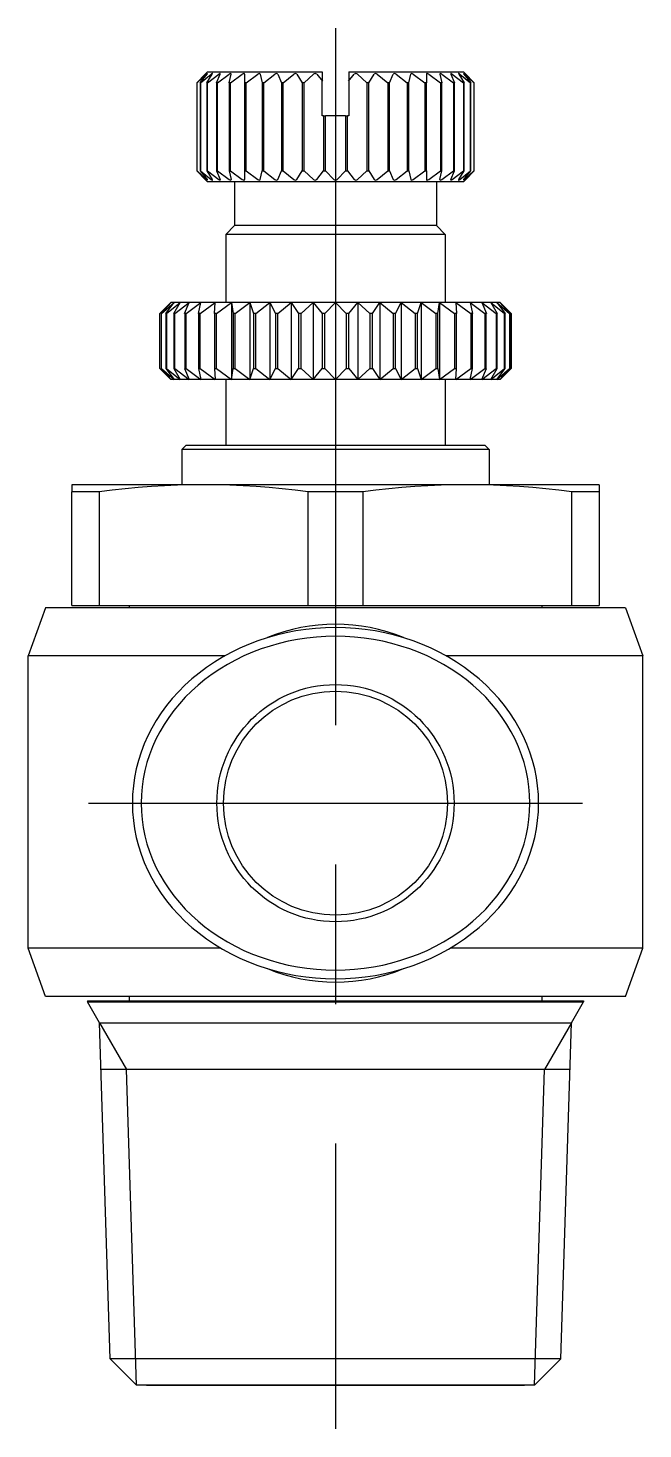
# Model space of a CAD drawing. Extents: x -121 to 14, y -51 to 35.
# Drawn here: x -14 to 14, y -28.5 to 35.3 of the extents above; entities that cross this region are included whole.
import ezdxf

# ---------------------------------------------------------------- set-up
doc = ezdxf.new("R2010")
doc.units = 0
doc.linetypes.add('CENTER', pattern=[50.8, 31.75, -6.35, 6.35, -6.35])
doc.layers.get('0').update_dxf_attribs({"linetype": 'CONTINUOUS'})
doc.layers.add('CENTER', color=1, linetype='CENTER')

msp = doc.modelspace()

# ---------------------------------------------------------------- linework, layer by layer
at = {"color": 7, "linetype": 'CONTINUOUS'}
for p, q in [((-6.31, 32.801), (-5.93, 33.196)), ((-6.303, 32.801), (-5.868, 33.196)), ((-6.162, 32.801), (-5.846, 33.196)), ((-6.14, 32.801), (-5.662, 33.196)), ((-5.825, 33.3), (-5.93, 33.196)), ((-5.862, 32.8), (-5.618, 33.196)), ((-5.827, 32.801), (-5.316, 33.196)), ((-5.825, 33.3), (-0.6, 33.3)), ((-5.417, 32.8), (-5.252, 33.196)), ((-5.37, 32.801), (-4.839, 33.197)), ((-4.84, 32.8), (-4.756, 33.195)), ((-4.78, 32.801), (-4.244, 33.197)), ((-4.143, 33.195), (-4.143, 32.8)), ((-4.073, 32.801), (-3.543, 33.197)), ((-3.428, 33.195), (-3.344, 32.8)), ((-3.266, 32.801), (-2.756, 33.196)), ((-2.628, 33.196), (-2.462, 32.8)), ((-2.379, 32.801), (-1.9, 33.196)), ((-1.764, 33.196), (-1.521, 32.8)), ((-1.433, 32.801), (-0.998, 33.196)), ((-0.857, 33.196), (-0.599, 32.875)), ((-0.6, 33.3), (-0.6, 32.874)), ((0.599, 32.875), (0.857, 33.196)), ((0.6, 33.3), (5.825, 33.3)), ((0.6, 33.3), (0.6, 32.874)), ((0.998, 33.196), (1.433, 32.801)), ((1.521, 32.8), (1.764, 33.196)), ((1.9, 33.196), (2.379, 32.801)), ((2.462, 32.8), (2.628, 33.196)), ((2.756, 33.196), (3.266, 32.801)), ((3.344, 32.8), (3.428, 33.195)), ((3.543, 33.197), (4.073, 32.801)), ((4.143, 33.195), (4.143, 32.8)), ((4.244, 33.197), (4.78, 32.801)), ((4.756, 33.195), (4.84, 32.8)), ((4.839, 33.197), (5.37, 32.801)), ((5.252, 33.196), (5.417, 32.8)), ((5.316, 33.196), (5.827, 32.801)), ((5.618, 33.196), (5.862, 32.8)), ((5.663, 33.196), (6.14, 32.801)), ((5.825, 33.3), (5.9, 33.225)), ((5.846, 33.196), (6.162, 32.801)), ((5.868, 33.196), (6.303, 32.801)), ((5.9, 33.225), (6.31, 32.801)), ((-6.309, 32.8), (-6.309, 28.8)), ((-6.302, 32.8), (-6.309, 32.8)), ((-6.302, 28.8), (-6.302, 32.8)), ((-6.161, 32.8), (-6.161, 28.8)), ((-6.139, 32.8), (-6.161, 32.8)), ((-6.139, 28.8), (-6.139, 32.8)), ((-5.861, 32.8), (-5.861, 28.8)), ((-5.826, 32.8), (-5.861, 32.8)), ((-5.826, 28.8), (-5.826, 32.8)), ((-5.417, 32.8), (-5.417, 28.8)), ((-5.369, 32.8), (-5.417, 32.8)), ((-5.369, 28.8), (-5.369, 32.8)), ((-4.839, 32.8), (-4.839, 28.8)), ((-4.78, 32.8), (-4.839, 32.8)), ((-4.78, 28.8), (-4.78, 32.8)), ((-4.143, 32.8), (-4.143, 28.8)), ((-4.073, 32.8), (-4.143, 32.8)), ((-4.073, 28.8), (-4.073, 32.8)), ((-3.344, 32.8), (-3.344, 28.8)), ((-3.265, 32.8), (-3.344, 32.8)), ((-3.265, 28.8), (-3.265, 32.8)), ((-2.463, 32.8), (-2.463, 28.8)), ((-2.378, 32.8), (-2.463, 32.8)), ((-2.378, 28.8), (-2.378, 32.8)), ((-1.521, 32.8), (-1.521, 28.8)), ((-1.432, 32.8), (-1.521, 32.8)), ((-1.432, 28.8), (-1.432, 32.8)), ((-0.6, 31.3), (-0.6, 32.874)), ((0.6, 32.874), (0.6, 31.3)), ((1.432, 32.8), (1.432, 28.8)), ((1.521, 32.8), (1.432, 32.8)), ((1.521, 28.8), (1.521, 32.8)), ((2.378, 32.8), (2.378, 28.8)), ((2.463, 32.8), (2.378, 32.8)), ((2.463, 28.8), (2.463, 32.8)), ((3.265, 32.8), (3.265, 28.8)), ((3.344, 32.8), (3.265, 32.8)), ((3.344, 28.8), (3.344, 32.8)), ((4.073, 32.8), (4.073, 28.8)), ((4.143, 32.8), (4.073, 32.8)), ((4.143, 28.8), (4.143, 32.8)), ((4.78, 32.8), (4.78, 28.8)), ((4.839, 32.8), (4.78, 32.8)), ((4.839, 28.8), (4.839, 32.8)), ((5.369, 32.8), (5.369, 28.8)), ((5.417, 32.8), (5.369, 32.8)), ((5.417, 28.8), (5.417, 32.8)), ((5.826, 32.8), (5.826, 28.8)), ((5.861, 32.8), (5.826, 32.8)), ((5.861, 28.8), (5.861, 32.8)), ((6.139, 32.8), (6.139, 28.8)), ((6.161, 32.8), (6.139, 32.8)), ((6.161, 28.8), (6.161, 32.8)), ((6.302, 32.8), (6.302, 28.8)), ((6.309, 32.8), (6.302, 32.8)), ((6.309, 28.8), (6.309, 32.8)), ((-0.542, 31.3), (-0.6, 31.3)), ((-0.542, 31.3), (-0.542, 28.8)), ((-0.542, 31.3), (-0.45, 31.3)), ((-0.071, 31.3), (-0.45, 31.3)), ((-0.45, 28.8), (-0.45, 31.3)), ((0.071, 31.3), (-0.071, 31.3)), ((0.45, 31.3), (0.071, 31.3)), ((0.45, 31.3), (0.45, 28.8)), ((0.45, 31.3), (0.542, 31.3)), ((0.6, 31.3), (0.542, 31.3)), ((0.542, 28.8), (0.542, 31.3)), ((-6.31, 28.799), (-5.93, 28.404)), ((-6.309, 28.8), (-6.302, 28.8)), ((-6.303, 28.799), (-5.868, 28.404)), ((-6.162, 28.799), (-5.846, 28.404)), ((-6.161, 28.8), (-6.139, 28.8)), ((-6.14, 28.799), (-5.662, 28.404)), ((-5.862, 28.8), (-5.618, 28.404)), ((-5.861, 28.8), (-5.826, 28.8)), ((-5.827, 28.799), (-5.316, 28.404)), ((-5.417, 28.8), (-5.252, 28.404)), ((-5.417, 28.8), (-5.369, 28.8)), ((-5.37, 28.799), (-4.839, 28.403)), ((-4.84, 28.8), (-4.756, 28.405)), ((-4.839, 28.8), (-4.78, 28.8)), ((-4.78, 28.799), (-4.244, 28.403)), ((-4.143, 28.8), (-4.143, 28.405)), ((-4.143, 28.8), (-4.073, 28.8)), ((-4.073, 28.799), (-3.543, 28.403)), ((-3.428, 28.405), (-3.344, 28.8)), ((-3.344, 28.8), (-3.265, 28.8)), ((-3.266, 28.799), (-2.756, 28.404)), ((-2.628, 28.404), (-2.462, 28.8)), ((-2.463, 28.8), (-2.378, 28.8)), ((-2.379, 28.799), (-1.9, 28.404)), ((-1.764, 28.404), (-1.521, 28.8)), ((-1.521, 28.8), (-1.432, 28.8)), ((-1.433, 28.799), (-0.998, 28.404)), ((-0.857, 28.404), (-0.541, 28.799)), ((-0.542, 28.8), (-0.45, 28.8)), ((-0.451, 28.799), (-0.072, 28.404)), ((0.072, 28.404), (0.451, 28.799)), ((0.45, 28.8), (0.542, 28.8)), ((0.541, 28.799), (0.857, 28.404)), ((0.998, 28.404), (1.433, 28.799)), ((1.432, 28.8), (1.521, 28.8)), ((1.521, 28.8), (1.764, 28.404)), ((1.9, 28.404), (2.379, 28.799)), ((2.378, 28.8), (2.463, 28.8)), ((2.462, 28.8), (2.628, 28.404)), ((2.756, 28.404), (3.266, 28.799)), ((3.265, 28.8), (3.344, 28.8)), ((3.344, 28.8), (3.428, 28.405)), ((3.543, 28.403), (4.073, 28.799)), ((4.073, 28.8), (4.143, 28.8)), ((4.143, 28.8), (4.143, 28.405)), ((4.244, 28.403), (4.78, 28.799)), ((4.756, 28.405), (4.84, 28.8)), ((4.78, 28.8), (4.839, 28.8)), ((4.839, 28.403), (5.37, 28.799)), ((5.252, 28.404), (5.417, 28.8)), ((5.316, 28.404), (5.827, 28.799)), ((5.369, 28.8), (5.417, 28.8)), ((5.618, 28.404), (5.862, 28.8)), ((5.662, 28.404), (6.14, 28.799)), ((5.826, 28.8), (5.861, 28.8)), ((5.846, 28.404), (6.162, 28.799)), ((5.868, 28.404), (6.303, 28.799)), ((5.93, 28.404), (6.31, 28.799)), ((6.139, 28.8), (6.161, 28.8)), ((6.302, 28.8), (6.309, 28.8)), ((-5.93, 28.404), (-5.9, 28.375)), ((-5.825, 28.3), (-5.9, 28.375)), ((5.825, 28.3), (-5.825, 28.3)), ((-4.6, 28.3), (-4.6, 26.3)), ((4.6, 28.3), (4.6, 26.3)), ((5.825, 28.3), (5.9, 28.375)), ((5.9, 28.375), (5.929, 28.405)), ((-4.6, 26.3), (-5, 25.9)), ((4.6, 26.3), (-4.6, 26.3)), ((4.6, 26.3), (5, 25.9)), ((5, 25.9), (-5, 25.9)), ((-5, 25.9), (-5, 22.8)), ((5, 25.9), (5, 22.8)), ((-8.001, 22.301), (-7.484, 22.801)), ((-7.5, 22.8), (-8, 22.3)), ((-7.935, 22.301), (-7.484, 22.801)), ((-7.918, 22.301), (-7.344, 22.801)), ((-7.721, 22.301), (-7.344, 22.801)), ((-7.688, 22.301), (-7.068, 22.802)), ((7.5, 22.8), (-7.5, 22.8)), ((-7.363, 22.301), (-7.068, 22.801)), ((-7.314, 22.301), (-6.66, 22.802)), ((-6.868, 22.3), (-6.66, 22.8)), ((-6.805, 22.301), (-6.128, 22.802)), ((-6.244, 22.3), (-6.128, 22.8)), ((-6.168, 22.301), (-5.482, 22.802)), ((-5.505, 22.3), (-5.481, 22.8)), ((-5.417, 22.301), (-4.734, 22.802)), ((-4.733, 22.8), (-4.733, 19.3)), ((-4.733, 22.8), (-4.663, 22.3)), ((-4.565, 22.301), (-3.898, 22.802)), ((-3.897, 22.8), (-3.897, 19.3)), ((-3.896, 22.8), (-3.734, 22.3)), ((-3.628, 22.301), (-2.989, 22.802)), ((-2.988, 22.8), (-2.988, 19.3)), ((-2.987, 22.801), (-2.735, 22.3)), ((-2.623, 22.301), (-2.025, 22.801)), ((-2.023, 22.8), (-2.023, 19.3)), ((-2.022, 22.801), (-1.686, 22.301)), ((-1.569, 22.301), (-1.023, 22.801)), ((-1.021, 22.8), (-1.021, 19.3)), ((-1.02, 22.801), (-0.605, 22.301)), ((-0.486, 22.301), (-0.001, 22.801)), ((0, 22.8), (0, 19.3)), ((0.001, 22.801), (0.486, 22.301)), ((0.605, 22.301), (1.02, 22.801)), ((1.021, 22.8), (1.021, 19.3)), ((1.023, 22.801), (1.569, 22.301)), ((1.686, 22.301), (2.022, 22.801)), ((2.023, 22.8), (2.023, 19.3)), ((2.025, 22.801), (2.623, 22.301)), ((2.735, 22.3), (2.987, 22.801)), ((2.988, 22.8), (2.988, 19.3)), ((2.989, 22.802), (3.628, 22.301)), ((3.734, 22.3), (3.896, 22.8)), ((3.897, 22.8), (3.897, 19.3)), ((3.898, 22.802), (4.565, 22.301)), ((4.663, 22.3), (4.733, 22.8)), ((4.733, 22.8), (4.733, 19.3)), ((4.734, 22.802), (5.417, 22.301)), ((5.481, 22.8), (5.505, 22.3)), ((5.482, 22.802), (6.168, 22.301)), ((6.128, 22.802), (6.805, 22.301)), ((6.128, 22.8), (6.244, 22.3)), ((6.66, 22.802), (7.314, 22.301)), ((6.66, 22.8), (6.868, 22.3)), ((7.068, 22.802), (7.688, 22.301)), ((7.068, 22.801), (7.363, 22.301)), ((7.344, 22.801), (7.918, 22.301)), ((7.344, 22.801), (7.721, 22.301)), ((7.484, 22.801), (7.935, 22.301)), ((7.484, 22.801), (8.001, 22.301)), ((7.5, 22.8), (8, 22.3)), ((-8, 19.8), (-8, 22.3)), ((-8, 19.8), (-8, 22.3)), ((-8, 22.3), (-8, 22.3)), ((-7.934, 22.3), (-7.934, 19.8)), ((-7.917, 22.3), (-7.934, 22.3)), ((-7.917, 19.8), (-7.917, 22.3)), ((-7.72, 22.3), (-7.72, 19.8)), ((-7.687, 22.3), (-7.72, 22.3)), ((-7.687, 19.8), (-7.687, 22.3)), ((-7.362, 22.3), (-7.362, 19.8)), ((-7.313, 22.3), (-7.362, 22.3)), ((-7.313, 19.8), (-7.313, 22.3)), ((-6.867, 22.3), (-6.867, 19.8)), ((-6.804, 22.3), (-6.867, 22.3)), ((-6.804, 19.8), (-6.804, 22.3)), ((-6.244, 22.3), (-6.244, 19.8)), ((-6.167, 22.3), (-6.244, 22.3)), ((-6.167, 19.8), (-6.167, 22.3)), ((-5.505, 22.3), (-5.505, 19.8)), ((-5.416, 22.3), (-5.505, 22.3)), ((-5.416, 19.8), (-5.416, 22.3)), ((-4.663, 22.3), (-4.663, 19.8)), ((-4.564, 22.3), (-4.663, 22.3)), ((-4.564, 19.8), (-4.564, 22.3)), ((-3.734, 22.3), (-3.734, 19.8)), ((-3.626, 22.3), (-3.734, 22.3)), ((-3.626, 19.8), (-3.626, 22.3)), ((-2.736, 22.3), (-2.736, 19.8)), ((-2.622, 22.3), (-2.736, 22.3)), ((-2.622, 19.8), (-2.622, 22.3)), ((-1.687, 22.3), (-1.687, 19.8)), ((-1.568, 22.3), (-1.687, 22.3)), ((-1.568, 19.8), (-1.568, 22.3)), ((-0.607, 22.3), (-0.607, 19.8)), ((-0.485, 22.3), (-0.607, 22.3)), ((-0.485, 19.8), (-0.485, 22.3)), ((0.485, 22.3), (0.485, 19.8)), ((0.607, 22.3), (0.485, 22.3)), ((0.607, 19.8), (0.607, 22.3)), ((1.568, 22.3), (1.568, 19.8)), ((1.687, 22.3), (1.568, 22.3)), ((1.687, 19.8), (1.687, 22.3)), ((2.622, 22.3), (2.622, 19.8)), ((2.736, 22.3), (2.622, 22.3)), ((2.736, 19.8), (2.736, 22.3)), ((3.626, 22.3), (3.626, 19.8)), ((3.734, 22.3), (3.626, 22.3)), ((3.734, 19.8), (3.734, 22.3)), ((4.564, 22.3), (4.564, 19.8)), ((4.663, 22.3), (4.564, 22.3)), ((4.663, 19.8), (4.663, 22.3)), ((5.416, 22.3), (5.416, 19.8)), ((5.505, 22.3), (5.416, 22.3)), ((5.505, 19.8), (5.505, 22.3)), ((6.167, 22.3), (6.167, 19.8)), ((6.244, 22.3), (6.167, 22.3)), ((6.244, 19.8), (6.244, 22.3)), ((6.804, 22.3), (6.804, 19.8)), ((6.867, 22.3), (6.804, 22.3)), ((6.867, 19.8), (6.867, 22.3)), ((7.313, 22.3), (7.313, 19.8)), ((7.362, 22.3), (7.313, 22.3)), ((7.362, 19.8), (7.362, 22.3)), ((7.687, 22.3), (7.687, 19.8)), ((7.72, 22.3), (7.687, 22.3)), ((7.72, 19.8), (7.72, 22.3)), ((7.917, 22.3), (7.917, 19.8)), ((7.934, 22.3), (7.917, 22.3)), ((7.934, 19.8), (7.934, 22.3)), ((8, 22.3), (8, 19.8)), ((8, 19.8), (8, 22.3)), ((8, 22.3), (8, 22.3)), ((-8.001, 19.799), (-7.484, 19.299)), ((-8, 19.8), (-8, 19.8)), ((-7.5, 19.3), (-8, 19.8)), ((-7.935, 19.799), (-7.484, 19.299)), ((-7.934, 19.8), (-7.917, 19.8)), ((-7.918, 19.799), (-7.344, 19.299)), ((-7.721, 19.799), (-7.344, 19.299)), ((-7.72, 19.8), (-7.687, 19.8)), ((-7.688, 19.799), (-7.068, 19.298)), ((-7.363, 19.799), (-7.068, 19.299)), ((-7.362, 19.8), (-7.313, 19.8)), ((-7.314, 19.799), (-6.66, 19.298)), ((-6.868, 19.8), (-6.66, 19.3)), ((-6.867, 19.8), (-6.804, 19.8)), ((-6.805, 19.799), (-6.128, 19.298)), ((-6.244, 19.8), (-6.128, 19.3)), ((-6.244, 19.8), (-6.167, 19.8)), ((-6.168, 19.799), (-5.482, 19.298)), ((-5.505, 19.8), (-5.481, 19.3)), ((-5.505, 19.8), (-5.416, 19.8)), ((-5.417, 19.799), (-4.734, 19.298)), ((-4.733, 19.3), (-4.663, 19.8)), ((-4.663, 19.8), (-4.564, 19.8)), ((-4.565, 19.799), (-3.898, 19.298)), ((-3.896, 19.3), (-3.734, 19.8)), ((-3.734, 19.8), (-3.626, 19.8)), ((-3.628, 19.799), (-2.989, 19.298)), ((-2.987, 19.299), (-2.735, 19.8)), ((-2.736, 19.8), (-2.622, 19.8)), ((-2.623, 19.799), (-2.025, 19.299)), ((-2.022, 19.299), (-1.686, 19.799)), ((-1.687, 19.8), (-1.568, 19.8)), ((-1.569, 19.799), (-1.023, 19.299)), ((-1.02, 19.299), (-0.605, 19.799)), ((-0.607, 19.8), (-0.485, 19.8)), ((-0.486, 19.799), (-0.001, 19.299)), ((0.001, 19.299), (0.486, 19.799)), ((0.485, 19.8), (0.607, 19.8)), ((0.605, 19.799), (1.02, 19.299)), ((1.023, 19.299), (1.569, 19.799)), ((1.568, 19.8), (1.687, 19.8)), ((1.686, 19.799), (2.022, 19.299)), ((2.025, 19.299), (2.623, 19.799)), ((2.622, 19.8), (2.736, 19.8)), ((2.735, 19.8), (2.987, 19.299)), ((2.989, 19.298), (3.628, 19.799)), ((3.626, 19.8), (3.734, 19.8)), ((3.734, 19.8), (3.896, 19.3)), ((3.898, 19.298), (4.565, 19.799)), ((4.564, 19.8), (4.663, 19.8)), ((4.663, 19.8), (4.733, 19.3)), ((4.734, 19.298), (5.417, 19.799)), ((5.416, 19.8), (5.505, 19.8)), ((5.481, 19.3), (5.505, 19.8)), ((5.482, 19.298), (6.168, 19.799)), ((6.128, 19.3), (6.244, 19.8)), ((6.128, 19.298), (6.805, 19.799)), ((6.167, 19.8), (6.244, 19.8)), ((6.66, 19.3), (6.868, 19.8)), ((6.66, 19.298), (7.314, 19.799)), ((6.804, 19.8), (6.867, 19.8)), ((7.068, 19.299), (7.363, 19.799)), ((7.068, 19.298), (7.688, 19.799)), ((7.313, 19.8), (7.362, 19.8)), ((7.344, 19.299), (7.918, 19.799)), ((7.344, 19.299), (7.721, 19.799)), ((7.484, 19.299), (7.935, 19.799)), ((7.484, 19.299), (8.001, 19.799)), ((7.5, 19.3), (8, 19.8)), ((7.687, 19.8), (7.72, 19.8)), ((7.917, 19.8), (7.934, 19.8)), ((8, 19.8), (8, 19.8)), ((7.5, 19.3), (-7.5, 19.3)), ((-5, 19.3), (-5, 16.3)), ((5, 19.3), (5, 16.3)), ((-6.8, 16.3), (-7, 16.1)), ((7, 16.1), (-7, 16.1)), ((-7, 16.1), (-7, 14.5)), ((-6.8, 16.3), (6.8, 16.3)), ((6.8, 16.3), (7, 16.1)), ((7, 16.1), (7, 14.5)), ((-6, 14.5), (-12, 14.5)), ((-12, 14.5), (-12, 14.178)), ((-12, 9), (-12, 14.178)), ((-10.762, 14.178), (-12, 14.178)), ((-10.762, 14.178), (-10.762, 9)), ((6, 14.5), (-6, 14.5)), ((-1.238, 9), (-1.238, 14.178)), ((1.238, 14.178), (-1.238, 14.178)), ((1.238, 14.178), (1.238, 9)), ((12, 14.5), (6, 14.5)), ((10.762, 9), (10.762, 14.178)), ((12, 14.178), (10.762, 14.178)), ((12, 14.5), (12, 14.178)), ((12, 14.178), (12, 9)), ((-12, 9), (-10.762, 9)), ((-10.762, 9), (-1.238, 9)), ((-9.4, 9), (-9.4, 8.9)), ((-1.238, 9), (1.238, 9)), ((1.238, 9), (10.762, 9)), ((9.4, 9), (9.4, 8.9)), ((10.762, 9), (12, 9)), ((-13.2, 8.9), (-14, 6.702)), ((13.2, 8.9), (-13.2, 8.9)), ((13.2, 8.9), (14, 6.702)), ((-14, -6.602), (-14, 6.702)), ((-5.051, 6.702), (-14, 6.702)), ((14, 6.702), (5.051, 6.702)), ((14, -6.602), (14, 6.702)), ((-13.2, -8.8), (-14, -6.602)), ((-5.224, -6.602), (-14, -6.602)), ((14, -6.602), (5.224, -6.602)), ((13.2, -8.8), (14, -6.602)), ((13.2, -8.8), (-13.2, -8.8)), ((-9.4, -8.8), (-9.4, -9)), ((9.4, -8.8), (9.4, -9)), ((-11.287, -9), (11.287, -9)), ((-11.287, -9), (-11.287, -9.05)), ((-11.287, -9.05), (11.287, -9.05)), ((-10.738, -10), (-11.287, -9.05)), ((10.738, -10), (11.287, -9.05)), ((11.287, -9), (11.287, -9.05)), ((-10.738, -10), (10.738, -10)), ((-10.26, -25.301), (-10.738, -10)), ((10.26, -25.301), (10.738, -10)), ((10.672, -12.128), (-10.672, -12.128)), ((10.26, -25.301), (-10.26, -25.301)), ((-9.061, -26.5), (-10.26, -25.301)), ((9.06, -26.5), (10.26, -25.301)), ((9.06, -26.5), (-9.061, -26.5)), ((-8.6, -26.5), (8.6, -26.5))]:
    msp.add_line(p, q, dxfattribs=at)
at = {"color": 3, "linetype": 'CONTINUOUS'}
for p, q in [((-10.738, -10), (-9.51, -12.128)), ((10.738, -10), (9.51, -12.128)), ((-9.061, -26.5), (-9.51, -12.128)), ((9.06, -26.5), (9.51, -12.128))]:
    msp.add_line(p, q, dxfattribs=at)
at = {"color": 7, "linetype": 'CONTINUOUS'}
for points in [[(-9.25, 0, 0), (-9.239, -0.393, 0), (-9.205, -0.784, 0), (-9.15, -1.174, 0), (-9.072, -1.561, 0), (-8.973, -1.944, 0), (-8.852, -2.322, 0), (-8.709, -2.695, 0), (-8.546, -3.061, 0), (-8.362, -3.42, 0), (-8.158, -3.771, 0), (-7.934, -4.113, 0), (-7.691, -4.444, 0), (-7.43, -4.765, 0), (-7.151, -5.075, 0), (-6.854, -5.372, 0), (-6.541, -5.657, 0), (-6.212, -5.927, 0), (-5.868, -6.184, 0), (-5.51, -6.426, 0), (-5.139, -6.652, 0), (-4.756, -6.862, 0), (-4.361, -7.055, 0), (-3.955, -7.232, 0), (-3.54, -7.391, 0), (-3.116, -7.532, 0), (-2.685, -7.655, 0), (-2.248, -7.76, 0), (-1.805, -7.846, 0), (-1.358, -7.913, 0), (-0.907, -7.961, 0), (-0.454, -7.99, 0), (0, -8, 0), (0.454, -7.99, 0), (0.906, -7.962, 0), (1.357, -7.913, 0), (1.804, -7.846, 0), (2.247, -7.76, 0), (2.685, -7.656, 0), (3.116, -7.532, 0), (3.54, -7.391, 0), (3.955, -7.232, 0), (4.36, -7.056, 0), (4.755, -6.862, 0), (5.139, -6.652, 0), (5.51, -6.426, 0), (5.868, -6.184, 0), (6.212, -5.928, 0), (6.541, -5.657, 0), (6.854, -5.373, 0), (7.15, -5.075, 0), (7.43, -4.766, 0), (7.691, -4.445, 0), (7.934, -4.113, 0), (8.158, -3.772, 0), (8.362, -3.421, 0), (8.546, -3.062, 0), (8.709, -2.696, 0), (8.852, -2.323, 0), (8.973, -1.944, 0), (9.072, -1.561, 0), (9.15, -1.174, 0), (9.205, -0.785, 0), (9.239, -0.393, 0), (9.25, -0.001, 0), (9.239, 0.392, 0), (9.205, 0.784, 0), (9.15, 1.173, 0), (9.072, 1.56, 0), (8.973, 1.943, 0), (8.852, 2.322, 0), (8.709, 2.694, 0), (8.546, 3.061, 0), (8.362, 3.42, 0), (8.158, 3.771, 0), (7.934, 4.112, 0), (7.691, 4.444, 0), (7.43, 4.765, 0), (7.15, 5.074, 0), (6.854, 5.372, 0), (6.541, 5.656, 0), (6.212, 5.927, 0), (5.868, 6.183, 0), (5.51, 6.425, 0), (5.139, 6.651, 0), (4.756, 6.861, 0), (4.361, 7.055, 0), (3.955, 7.231, 0), (3.54, 7.39, 0), (3.116, 7.532, 0), (2.685, 7.655, 0), (2.248, 7.76, 0), (1.805, 7.846, 0), (1.357, 7.913, 0), (0.907, 7.961, 0), (0.454, 7.99, 0), (0, 7.999, 0), (-0.454, 7.99, 0), (-0.906, 7.961, 0), (-1.357, 7.913, 0), (-1.804, 7.846, 0), (-2.247, 7.76, 0), (-2.685, 7.655, 0), (-3.116, 7.532, 0), (-3.54, 7.391, 0), (-3.955, 7.231, 0), (-4.36, 7.055, 0), (-4.755, 6.861, 0), (-5.139, 6.651, 0), (-5.51, 6.425, 0), (-5.868, 6.184, 0), (-6.212, 5.927, 0), (-6.541, 5.657, 0), (-6.854, 5.372, 0), (-7.15, 5.075, 0), (-7.43, 4.765, 0), (-7.691, 4.444, 0), (-7.934, 4.113, 0), (-8.158, 3.771, 0), (-8.362, 3.42, 0), (-8.546, 3.061, 0), (-8.709, 2.695, 0), (-8.852, 2.322, 0), (-8.973, 1.944, 0), (-9.072, 1.561, 0), (-9.15, 1.174, 0), (-9.205, 0.784, 0), (-9.239, 0.393, 0), (-9.25, 0, 0)], [(-8.85, 0, 0), (-8.839, -0.373, 0), (-8.807, -0.745, 0), (-8.754, -1.115, 0), (-8.68, -1.483, 0), (-8.585, -1.847, 0), (-8.469, -2.206, 0), (-8.333, -2.56, 0), (-8.176, -2.908, 0), (-8, -3.249, 0), (-7.805, -3.583, 0), (-7.591, -3.907, 0), (-7.359, -4.222, 0), (-7.108, -4.527, 0), (-6.841, -4.821, 0), (-6.557, -5.104, 0), (-6.258, -5.374, 0), (-5.943, -5.631, 0), (-5.614, -5.875, 0), (-5.272, -6.104, 0), (-4.917, -6.319, 0), (-4.55, -6.519, 0), (-4.172, -6.703, 0), (-3.784, -6.87, 0), (-3.387, -7.021, 0), (-2.981, -7.156, 0), (-2.569, -7.273, 0), (-2.15, -7.372, 0), (-1.727, -7.454, 0), (-1.299, -7.518, 0), (-0.867, -7.563, 0), (-0.434, -7.591, 0), (0, -7.6, 0), (0.434, -7.591, 0), (0.867, -7.563, 0), (1.299, -7.518, 0), (1.727, -7.454, 0), (2.15, -7.372, 0), (2.569, -7.273, 0), (2.981, -7.156, 0), (3.387, -7.021, 0), (3.784, -6.87, 0), (4.172, -6.703, 0), (4.55, -6.519, 0), (4.917, -6.319, 0), (5.272, -6.104, 0), (5.614, -5.875, 0), (5.943, -5.631, 0), (6.258, -5.374, 0), (6.557, -5.104, 0), (6.841, -4.821, 0), (7.108, -4.527, 0), (7.358, -4.222, 0), (7.591, -3.907, 0), (7.805, -3.583, 0), (8, -3.249, 0), (8.176, -2.908, 0), (8.333, -2.56, 0), (8.469, -2.206, 0), (8.585, -1.847, 0), (8.68, -1.483, 0), (8.754, -1.115, 0), (8.807, -0.745, 0), (8.839, -0.373, 0), (8.85, 0, 0), (8.839, 0.373, 0), (8.807, 0.745, 0), (8.754, 1.115, 0), (8.68, 1.483, 0), (8.585, 1.847, 0), (8.469, 2.206, 0), (8.333, 2.56, 0), (8.176, 2.908, 0), (8, 3.249, 0), (7.805, 3.583, 0), (7.591, 3.907, 0), (7.358, 4.222, 0), (7.108, 4.527, 0), (6.841, 4.821, 0), (6.557, 5.104, 0), (6.258, 5.374, 0), (5.943, 5.631, 0), (5.614, 5.875, 0), (5.272, 6.104, 0), (4.917, 6.319, 0), (4.55, 6.519, 0), (4.172, 6.703, 0), (3.784, 6.87, 0), (3.387, 7.021, 0), (2.981, 7.156, 0), (2.569, 7.273, 0), (2.15, 7.372, 0), (1.727, 7.454, 0), (1.299, 7.518, 0), (0.867, 7.563, 0), (0.434, 7.591, 0), (0, 7.6, 0), (-0.434, 7.591, 0), (-0.867, 7.563, 0), (-1.299, 7.518, 0), (-1.727, 7.454, 0), (-2.15, 7.372, 0), (-2.569, 7.273, 0), (-2.981, 7.156, 0), (-3.387, 7.021, 0), (-3.784, 6.87, 0), (-4.172, 6.703, 0), (-4.55, 6.519, 0), (-4.917, 6.319, 0), (-5.272, 6.104, 0), (-5.614, 5.875, 0), (-5.943, 5.631, 0), (-6.258, 5.374, 0), (-6.557, 5.104, 0), (-6.841, 4.821, 0), (-7.108, 4.527, 0), (-7.359, 4.222, 0), (-7.591, 3.907, 0), (-7.805, 3.583, 0), (-8, 3.249, 0), (-8.176, 2.908, 0), (-8.333, 2.56, 0), (-8.469, 2.206, 0), (-8.585, 1.847, 0), (-8.68, 1.483, 0), (-8.754, 1.115, 0), (-8.807, 0.745, 0), (-8.839, 0.373, 0), (-8.85, 0, 0)]]:
    msp.add_polyline3d(points, dxfattribs=at)
for radius in [5.4, 5.1]:
    msp.add_circle((0, 0), radius, dxfattribs=at)
for centre, radius, start, end in [((-5.693, 32.999), 0.263, 121.0611, 131.60497), ((-5.9, 33.256), 0.0806, 311.61608, 335.77559), ((-5.828, 33.222), 0.003, 72.81795, 119.58642), ((-5.828, 33.224), 0.00167, 346.06719, 48.40089), ((-5.557, 33.075), 0.16, 111.70376, 130.79225), ((-5.658, 33.231), 0.0533, 319.07, 347.24835), ((-5.612, 33.214), 0.0106, 75.28896, 115.41052), ((-5.612, 33.22), 0.00569, 351.76073, 59.64778), ((-5.211, 33.057), 0.174, 106.01869, 127.03291), ((-5.256, 33.215), 0.01, 6.00215, 107.30412), ((-5.281, 33.214), 0.0351, 327.54964, 3.16471), ((-4.768, 33.121), 0.104, 92.38102, 133.4558), ((-4.774, 33.204), 0.0206, 333.82626, 83.90367), ((-4.16, 33.088), 0.137, 93.27505, 127.56841), ((-4.169, 33.198), 0.0266, 353.5546, 86.99195), ((-3.467, 33.104), 0.12, 84.43675, 129.61097), ((-3.464, 33.188), 0.037, 12.22877, 76.60147), ((-2.692, 33.145), 0.0816, 38.11978, 141.0701), ((-1.833, 33.133), 0.0928, 42.52123, 136.97201), ((-0.928, 33.123), 0.102, 45.69009, 134.07038), ((0.928, 33.124), 0.101, 45.77171, 134.66726), ((1.833, 33.133), 0.0928, 43.02799, 137.47877), ((2.692, 33.145), 0.0816, 38.9299, 141.88022), ((3.464, 33.188), 0.037, 103.39853, 167.77123), ((3.467, 33.104), 0.12, 50.38903, 95.56325), ((4.169, 33.198), 0.0266, 93.00805, 186.4454), ((4.16, 33.088), 0.137, 52.43159, 86.72495), ((4.774, 33.204), 0.0206, 96.09633, 206.17374), ((4.768, 33.121), 0.104, 46.5442, 87.61898), ((5.256, 33.215), 0.01, 72.69588, 173.99785), ((5.281, 33.214), 0.0351, 176.83529, 212.45036), ((5.211, 33.057), 0.174, 52.96709, 73.98131), ((5.612, 33.22), 0.00569, 120.35222, 188.23927), ((5.658, 33.231), 0.0533, 192.75165, 220.93), ((5.612, 33.214), 0.0106, 64.58948, 104.71104), ((5.557, 33.074), 0.161, 48.90359, 68.26943), ((5.828, 33.224), 0.00167, 131.59911, 193.93281), ((5.9, 33.256), 0.0806, 204.22441, 228.38392), ((5.828, 33.222), 0.003, 60.41358, 107.18205), ((5.693, 32.999), 0.263, 48.39503, 58.9389), ((-5.655, 28.658), 0.332, 230.03417, 238.39109), ((-5.9, 28.344), 0.0806, 24.22441, 48.38392), ((-5.828, 28.378), 0.003, 240.41358, 287.18205), ((-5.828, 28.376), 0.00167, 311.59911, 13.93281), ((-5.557, 28.525), 0.16, 229.20775, 248.29624), ((-5.658, 28.369), 0.0533, 12.75165, 40.93), ((-5.612, 28.386), 0.0106, 244.58948, 284.71104), ((-5.612, 28.38), 0.00569, 300.35222, 8.23927), ((-5.211, 28.543), 0.174, 232.96709, 253.98131), ((-5.256, 28.385), 0.01, 252.69588, 353.99785), ((-5.281, 28.386), 0.0351, 356.83529, 32.45036), ((-4.768, 28.479), 0.104, 226.5442, 267.61898), ((-4.774, 28.396), 0.0206, 276.09633, 26.17374), ((-4.16, 28.512), 0.137, 232.43159, 266.72495), ((-4.169, 28.402), 0.0266, 273.00805, 6.4454), ((-3.467, 28.496), 0.12, 230.38903, 275.56325), ((-3.464, 28.412), 0.037, 283.39853, 347.77123), ((-2.692, 28.455), 0.0816, 218.9299, 321.88022), ((-1.833, 28.467), 0.0928, 223.02799, 317.47877), ((-0.928, 28.477), 0.102, 225.92963, 314.30991), ((0, 28.479), 0.104, 226.22422, 313.77578), ((0.928, 28.477), 0.102, 225.69009, 314.07037), ((1.833, 28.467), 0.0928, 222.52123, 316.97201), ((2.692, 28.455), 0.0816, 218.11978, 321.0701), ((3.464, 28.412), 0.037, 192.22877, 256.60147), ((3.467, 28.496), 0.12, 264.43675, 309.61097), ((4.169, 28.402), 0.0266, 173.5546, 266.99195), ((4.16, 28.512), 0.137, 273.27505, 307.56841), ((4.774, 28.396), 0.0206, 153.82626, 263.90367), ((4.768, 28.479), 0.104, 272.38102, 313.4558), ((5.281, 28.386), 0.0351, 147.54964, 183.16471), ((5.256, 28.385), 0.01, 186.00215, 287.30412), ((5.211, 28.543), 0.174, 286.01869, 307.03291), ((5.658, 28.369), 0.0533, 139.07, 167.24835), ((5.612, 28.38), 0.00603, 172.74568, 232.45365), ((5.612, 28.385), 0.0103, 251.59455, 295.79289), ((5.557, 28.525), 0.16, 291.70376, 310.79225), ((5.9, 28.344), 0.0806, 131.61608, 155.77559), ((5.828, 28.376), 0.00167, 166.06719, 228.40089), ((5.828, 28.378), 0.003, 252.81795, 299.58642), ((5.655, 28.658), 0.332, 301.60891, 309.96583), ((-6, -20.929), 35.429, 82.27486, 97.72514), ((6, -20.929), 35.429, 82.27486, 97.72514), ((0, 0), 8.15, 67.64013, 112.35987), ((0, 0), 8.15, 247.64013, 292.35987)]:
    msp.add_arc(centre, radius, start, end, dxfattribs=at)
at = {"layer": 'CENTER', "color": 1, "linetype": 'CENTER'}
for p, q in [((0, 35.3), (0, -28.5)), ((-11.25, 0), (11.25, 0))]:
    msp.add_line(p, q, dxfattribs=at)

doc.saveas('drawing.dxf')
